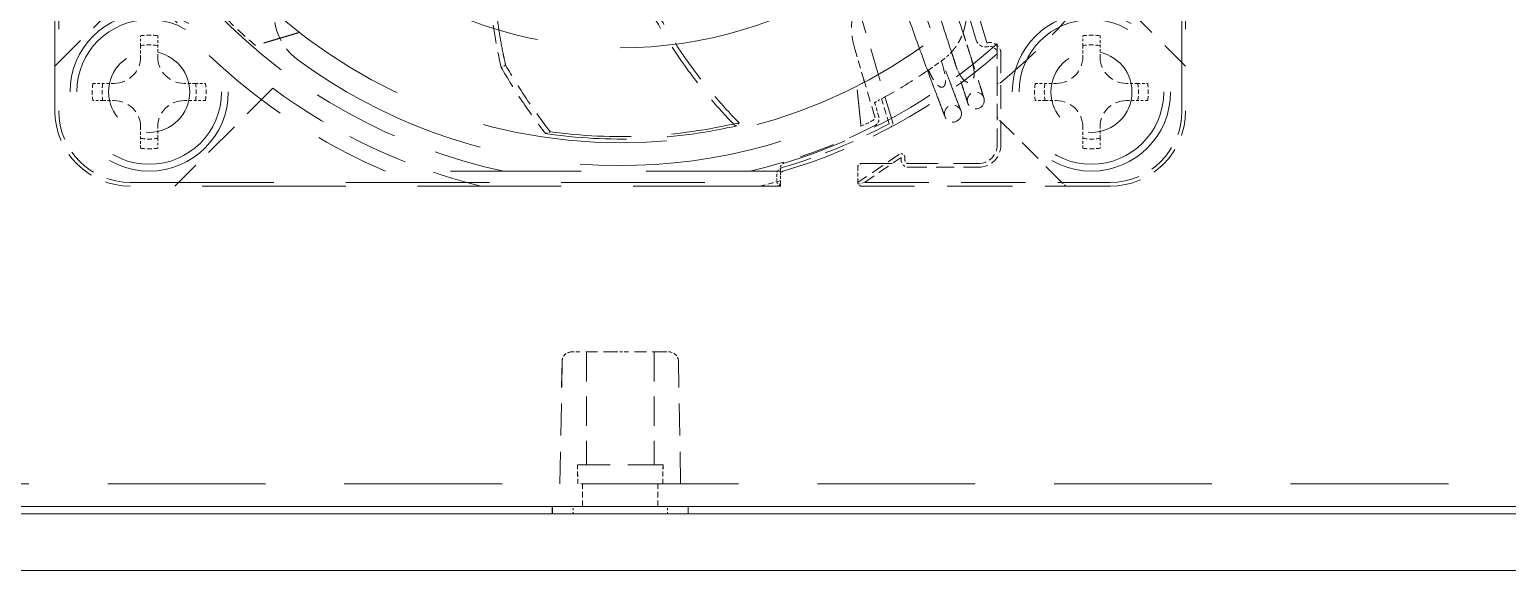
# Model space of a CAD drawing. Header units: millimetres. Extents: x 24 to 1656, y 24 to 1164.
# Drawn here: x 1281.8 to 1360.3, y 409.7 to 438.4 of the extents above; entities that cross this region are included whole.
import ezdxf

# ---------------------------------------------------------------- set-up
doc = ezdxf.new("R2010")
doc.units = ezdxf.units.MM
doc.header["$LTSCALE"] = 4
doc.linetypes.add('HIDDEN', pattern=[9.525, 6.35, -3.175])
doc.layers.add('가는파선_A3', color=7, linetype='HIDDEN', lineweight=13, true_color=0x008000)
doc.layers.add('굵은실선_A3', color=7, linetype='Continuous', lineweight=18)

msp = doc.modelspace()

# ---------------------------------------------------------------- linework, layer by layer
at = {"layer": '가는파선_A3', "ltscale": 0.341207}
for p, q in [((1283.192, 434.066), (1283.192, 486.066)), ((1283.392, 486.066), (1283.392, 434.066)), ((1342.992, 434.066), (1342.992, 486.066)), ((1343.192, 486.066), (1343.192, 434.066))]:
    msp.add_line(p, q, dxfattribs=at)
at = {"layer": '가는파선_A3', "ltscale": 0.106998}
msp.add_line((1332.647, 437.669), (1329.698, 447.604), dxfattribs=at)
at = {"layer": '가는파선_A3', "ltscale": 0.078388}
msp.add_line((1332.082, 437.814), (1329.921, 445.096), dxfattribs=at)
at = {"layer": '가는파선_A3', "ltscale": 0.07591}
for p, q in [((1283.192, 436.43), (1288.393, 441.632)), ((1337.991, 441.632), (1343.192, 436.43)), ((1294.757, 435.268), (1289.556, 430.066))]:
    msp.add_line(p, q, dxfattribs=at)
at = {"layer": '가는파선_A3', "ltscale": 0.069604}
msp.add_line((1325.725, 439.901), (1327.645, 433.435), dxfattribs=at)
at = {"layer": '가는파선_A3', "ltscale": 0.005341}
for p, q in [((1287.734, 437.524), (1287.734, 438.051)), ((1288.649, 438.051), (1288.649, 437.524)), ((1337.734, 437.524), (1337.734, 438.051)), ((1338.649, 438.051), (1338.649, 437.524)), ((1285.208, 435.524), (1285.734, 435.524)), ((1290.65, 435.524), (1291.176, 435.524)), ((1335.208, 435.524), (1335.734, 435.524)), ((1340.65, 435.524), (1341.176, 435.524)), ((1285.734, 434.609), (1285.208, 434.609)), ((1291.176, 434.609), (1290.65, 434.609)), ((1335.734, 434.609), (1335.208, 434.609)), ((1341.176, 434.609), (1340.65, 434.609)), ((1287.734, 432.082), (1287.734, 432.609)), ((1288.649, 432.609), (1288.649, 432.082)), ((1337.734, 432.082), (1337.734, 432.609)), ((1338.649, 432.609), (1338.649, 432.082))]:
    msp.add_line(p, q, dxfattribs=at)
at = {"layer": '가는파선_A3', "ltscale": 7.21195e-05}
msp.add_line((1332.663, 437.672), (1332.647, 437.669), dxfattribs=at)
at = {"layer": '가는파선_A3', "ltscale": 0.006104}
for p, q in [((1287.734, 437.524), (1287.734, 436.924)), ((1288.649, 436.924), (1288.649, 437.524)), ((1337.734, 437.524), (1337.734, 436.924)), ((1338.649, 436.924), (1338.649, 437.524)), ((1286.334, 435.524), (1285.734, 435.524)), ((1290.65, 435.524), (1290.049, 435.524)), ((1336.334, 435.524), (1335.734, 435.524)), ((1340.65, 435.524), (1340.049, 435.524)), ((1285.734, 434.609), (1286.334, 434.609)), ((1290.049, 434.609), (1290.65, 434.609)), ((1335.734, 434.609), (1336.334, 434.609)), ((1340.049, 434.609), (1340.65, 434.609)), ((1287.734, 433.209), (1287.734, 432.609)), ((1288.649, 432.609), (1288.649, 433.209)), ((1337.734, 433.209), (1337.734, 432.609)), ((1338.649, 432.609), (1338.649, 433.209))]:
    msp.add_line(p, q, dxfattribs=at)
at = {"layer": '가는파선_A3', "ltscale": 0.016763}
msp.add_line((1325.631, 437.346), (1326.096, 435.782), dxfattribs=at)
at = {"layer": '가는파선_A3', "ltscale": 0.000264081}
msp.add_line((1332.708, 437.477), (1332.674, 437.469), dxfattribs=at)
at = {"layer": '가는파선_A3', "ltscale": 0.049767}
msp.add_line((1333.392, 432.266), (1333.392, 437.092), dxfattribs=at)
at = {"layer": '가는파선_A3', "ltscale": 0.020936}
msp.add_line((1326.686, 433.792), (1326.107, 435.744), dxfattribs=at)
at = {"layer": '가는파선_A3', "ltscale": 0.034157}
msp.add_line((1333.192, 432.266), (1333.192, 435.582), dxfattribs=at)
at = {"layer": '가는파선_A3', "ltscale": 0.007831}
msp.add_line((1326.902, 433.766), (1326.684, 434.502), dxfattribs=at)
at = {"layer": '가는파선_A3', "ltscale": 0.014194}
msp.add_line((1327.453, 433.378), (1327.059, 434.704), dxfattribs=at)
at = {"layer": '가는파선_A3', "ltscale": 0.003126}
msp.add_line((1326.711, 433.709), (1326.686, 433.792), dxfattribs=at)
at = {"layer": '가는파선_A3', "ltscale": 0.003}
msp.add_line((1319.492, 433.433), (1319.314, 433.257), dxfattribs=at)
at = {"layer": '가는파선_A3', "ltscale": 0.002087}
msp.add_line((1333.392, 433.503), (1333.25, 433.644), dxfattribs=at)
at = {"layer": '가는파선_A3', "ltscale": 0.04719}
msp.add_line((1336.628, 430.266), (1333.392, 433.503), dxfattribs=at)
at = {"layer": '가는파선_A3', "ltscale": 0.027236}
msp.add_line((1327.979, 431.754), (1325.792, 430.266), dxfattribs=at)
at = {"layer": '가는파선_A3', "ltscale": 0.024196}
msp.add_line((1326.148, 430.266), (1328.092, 431.589), dxfattribs=at)
at = {"layer": '가는파선_A3', "ltscale": 0.001162}
for p, q in [((1328.092, 431.589), (1328.092, 431.466)), ((1328.292, 431.466), (1328.292, 431.589))]:
    msp.add_line(p, q, dxfattribs=at)
at = {"layer": '가는파선_A3', "ltscale": 0.272531}
msp.add_line((1321.492, 430.866), (1300.725, 430.866), dxfattribs=at)
at = {"layer": '가는파선_A3', "ltscale": 0.003146}
msp.add_line((1321.692, 430.866), (1321.492, 430.866), dxfattribs=at)
at = {"layer": '가는파선_A3', "ltscale": 0.004036}
msp.add_line((1321.492, 430.667), (1321.492, 430.266), dxfattribs=at)
at = {"layer": '가는파선_A3', "ltscale": 0.003914}
msp.add_line((1321.692, 430.866), (1321.692, 431.09), dxfattribs=at)
at = {"layer": '가는파선_A3', "ltscale": 0.0061}
msp.add_line((1321.692, 430.866), (1321.692, 430.266), dxfattribs=at)
at = {"layer": '가는파선_A3', "ltscale": 0.008167}
msp.add_line((1325.792, 430.266), (1325.792, 431.066), dxfattribs=at)
at = {"layer": '가는파선_A3', "ltscale": 0.063967}
msp.add_line((1325.992, 431.266), (1332.192, 431.266), dxfattribs=at)
at = {"layer": '가는파선_A3', "ltscale": 0.038133}
msp.add_line((1328.492, 431.066), (1332.192, 431.066), dxfattribs=at)
at = {"layer": '가는파선_A3', "ltscale": 0.300087}
for p, q in [((1287.192, 430.266), (1321.492, 430.266)), ((1321.492, 430.066), (1287.192, 430.066))]:
    msp.add_line(p, q, dxfattribs=at)
at = {"layer": '가는파선_A3', "ltscale": 0.003848}
for p, q in [((1321.692, 430.066), (1321.492, 430.266)), ((1336.828, 430.066), (1336.628, 430.266))]:
    msp.add_line(p, q, dxfattribs=at)
at = {"layer": '가는파선_A3', "ltscale": 0.001967}
for q in [(1321.492, 430.066), (1321.692, 430.266)]:
    msp.add_line((1321.692, 430.066), q, dxfattribs=at)
at = {"layer": '가는파선_A3', "ltscale": 0.003465}
msp.add_line((1325.819, 430.165), (1326.148, 430.266), dxfattribs=at)
at = {"layer": '가는파선_A3', "ltscale": 0.1363}
msp.add_line((1339.192, 430.066), (1325.992, 430.066), dxfattribs=at)
at = {"layer": '가는파선_A3', "ltscale": 0.134692}
msp.add_line((1326.148, 430.266), (1339.192, 430.266), dxfattribs=at)
at = {"layer": '가는파선_A3', "ltscale": 0.00531}
for p, q in [((1310.605, 421.266), (1310.853, 421.266)), ((1312.932, 421.266), (1313.432, 421.266)), ((1315.519, 421.266), (1315.771, 421.266))]:
    msp.add_line(p, q, dxfattribs=at)
at = {"layer": '가는파선_A3', "ltscale": 0.024755}
for p, q in [((1312.932, 421.266), (1310.853, 421.266)), ((1315.519, 421.266), (1313.432, 421.266)), ((1315.779, 421.266), (1315.771, 421.266))]:
    msp.add_line(p, q, dxfattribs=at)
at = {"layer": '가는파선_A3', "ltscale": 0.0619}
for p, q in [((1311.39, 421.266), (1311.39, 415.266)), ((1311.392, 421.266), (1311.392, 415.266)), ((1314.99, 421.266), (1314.99, 415.266)), ((1314.992, 421.266), (1314.992, 415.266))]:
    msp.add_line(p, q, dxfattribs=at)
at = {"layer": '가는파선_A3', "ltscale": 0.067171}
for p, q in [((1309.989, 414.266), (1310.103, 420.775)), ((1309.991, 414.266), (1310.105, 420.775)), ((1316.391, 414.266), (1316.277, 420.775)), ((1316.393, 414.266), (1316.279, 420.775))]:
    msp.add_line(p, q, dxfattribs=at)
at = {"layer": '가는파선_A3', "ltscale": 0.000907492}
msp.add_line((1310.921, 415.266), (1310.919, 415.266), dxfattribs=at)
at = {"layer": '가는파선_A3', "ltscale": 0.010235}
for p, q in [((1310.936, 414.266), (1310.919, 415.266)), ((1310.938, 414.266), (1310.921, 415.266)), ((1315.443, 414.266), (1315.461, 415.266)), ((1315.445, 414.266), (1315.463, 415.266))]:
    msp.add_line(p, q, dxfattribs=at)
at = {"layer": '가는파선_A3', "ltscale": 0.073622}
msp.add_line((1315.463, 415.266), (1310.921, 415.266), dxfattribs=at)
at = {"layer": '가는파선_A3', "ltscale": 0.329497}
msp.add_line((1394.792, 414.266), (1231.592, 414.266), dxfattribs=at)
at = {"layer": '가는파선_A3', "ltscale": 0.0123}
for p, q in [((1311.19, 413.066), (1311.19, 414.266)), ((1311.192, 413.066), (1311.192, 414.266)), ((1315.19, 413.066), (1315.19, 414.266)), ((1315.192, 413.066), (1315.192, 414.266))]:
    msp.add_line(p, q, dxfattribs=at)
at = {"layer": '가는파선_A3', "ltscale": 0.004033}
for p, q in [((1310.69, 412.666), (1310.69, 413.066)), ((1310.692, 412.666), (1310.692, 413.066)), ((1315.69, 412.666), (1315.69, 413.066)), ((1315.692, 412.666), (1315.692, 413.066)), ((1316.795, 412.666), (1316.795, 413.066))]:
    msp.add_line(p, q, dxfattribs=at)
at = {"layer": '가는파선_A3', "ltscale": 0.346317}
for centre in [(1288.192, 435.066), (1338.192, 435.066)]:
    msp.add_circle(centre, 4.2, dxfattribs=at)
at = {"layer": '가는파선_A3', "ltscale": 0.316633}
for centre in [(1288.192, 435.066), (1338.192, 435.066)]:
    msp.add_circle(centre, 3.84, dxfattribs=at)
at = {"layer": '가는파선_A3', "ltscale": 0.139492}
for centre in [(1288.192, 435.066), (1338.192, 435.066)]:
    msp.add_circle(centre, 2.15, dxfattribs=at)
at = {"layer": '가는파선_A3', "ltscale": 0.029117}
for centre in [(1332.056, 434.614), (1330.842, 433.916)]:
    msp.add_circle(centre, 0.45, dxfattribs=at)
at = {"layer": '가는파선_A3', "ltscale": 0.191491}
msp.add_arc((1313.192, 460.066), 31.75, 213.42105, 246.88008, dxfattribs=at)
at = {"layer": '가는파선_A3', "ltscale": 0.082489}
msp.add_arc((1328.449, 439.285), 3.125, 339.74556, 126.28526, dxfattribs=at)
at = {"layer": '가는파선_A3', "ltscale": 0.097636}
msp.add_arc((1313.192, 460.066), 31.75, 309.51056, 326.57895, dxfattribs=at)
at = {"layer": '가는파선_A3', "ltscale": 0.348959}
msp.add_arc((1313.192, 460.066), 22.656, 236.37718, 303.62282, dxfattribs=at)
at = {"layer": '가는파선_A3', "ltscale": 0.385675}
msp.add_arc((1313.192, 460.066), 27.7, 224.4088, 315.5912, dxfattribs=at)
at = {"layer": '가는파선_A3', "ltscale": 0.040725}
msp.add_arc((1297.934, 439.285), 3.125, 161.27812, 233.71474, dxfattribs=at)
at = {"layer": '가는파선_A3', "ltscale": 0.038629}
msp.add_arc((1332.181, 442.311), 25.996, 184.94817, 193.20873, dxfattribs=at)
at = {"layer": '가는파선_A3', "ltscale": 0.034641}
msp.add_arc((1329.466, 438.484), 4, 148.37265, 196.53, dxfattribs=at)
at = {"layer": '가는파선_A3', "ltscale": 0.182949}
msp.add_arc((1313.192, 460.066), 29.85, 224.01917, 258.0212, dxfattribs=at)
at = {"layer": '가는파선_A3', "ltscale": 0.021731}
msp.add_arc((1313.192, 460.066), 29.709, 225.25517, 229.32959, dxfattribs=at)
at = {"layer": '가는파선_A3', "ltscale": 0.009391}
for centre, start, end in [((1288.192, 435.066), 81.28526, 98.71474), ((1338.192, 435.066), 81.28526, 98.71474), ((1288.192, 435.066), 171.28526, 188.71474), ((1288.192, 435.066), 351.28526, 8.71474), ((1338.192, 435.066), 171.28526, 188.71474), ((1338.192, 435.066), 351.28526, 8.71474), ((1288.192, 435.066), 261.28526, 278.71474), ((1338.192, 435.066), 261.28526, 278.71474)]:
    msp.add_arc(centre, 3.019, start, end, dxfattribs=at)
at = {"layer": '가는파선_A3', "ltscale": 0.134805}
msp.add_arc((1313.192, 460.066), 30.063, 286.82186, 311.70386, dxfattribs=at)
at = {"layer": '가는파선_A3', "ltscale": 0.007696}
msp.add_arc((1332.561, 437.957), 0.5, 196.53, 282.9866, dxfattribs=at)
at = {"layer": '가는파선_A3', "ltscale": 0.010955}
msp.add_arc((1332.797, 437.092), 0.595, 0, 102.9866, dxfattribs=at)
at = {"layer": '가는파선_A3', "ltscale": 0.022624}
for centre, start, end in [((1286.334, 436.924), 270, 0), ((1290.049, 436.924), 180, 270), ((1336.334, 436.924), 270, 0), ((1340.049, 436.924), 180, 270), ((1286.334, 433.209), 0, 90), ((1290.049, 433.209), 90, 180), ((1336.334, 433.209), 0, 90), ((1340.049, 433.209), 90, 180)]:
    msp.add_arc(centre, 1.4, start, end, dxfattribs=at)
at = {"layer": '가는파선_A3', "ltscale": 0.009408}
for centre, start, end in [((1288.192, 435.066), 79.45662, 100.54338), ((1338.192, 435.066), 79.45662, 100.54338), ((1288.192, 435.066), 169.45662, 190.54338), ((1288.192, 435.066), 349.45662, 10.54338), ((1338.192, 435.066), 169.45662, 190.54338), ((1338.192, 435.066), 349.45662, 10.54338), ((1288.192, 435.066), 259.45662, 280.54338), ((1338.192, 435.066), 259.45662, 280.54338)]:
    msp.add_arc(centre, 2.5, start, end, dxfattribs=at)
at = {"layer": '가는파선_A3', "ltscale": 0.1348}
msp.add_arc((1313.192, 460.066), 30.46, 286.48458, 311.04099, dxfattribs=at)
at = {"layer": '가는파선_A3', "ltscale": 0.006396}
msp.add_arc((1328.449, 439.285), 3.125, 306.28526, 317.81206, dxfattribs=at)
at = {"layer": '가는파선_A3', "ltscale": 0.00493}
msp.add_arc((1332.797, 437.092), 0.395, 32.40614, 102.9866, dxfattribs=at)
at = {"layer": '가는파선_A3', "ltscale": 0.424458}
msp.add_arc((1313.192, 460.066), 28.906, 233.71474, 297.82395, dxfattribs=at)
at = {"layer": '가는파선_A3', "ltscale": 0.030036}
msp.add_arc((1313.192, 460.066), 28.906, 298.66832, 304.44888, dxfattribs=at)
at = {"layer": '가는파선_A3', "ltscale": 0.000862981}
msp.add_arc((1313.192, 460.066), 28.906, 306.10054, 306.28526, dxfattribs=at)
at = {"layer": '가는파선_A3', "ltscale": 0.126759}
msp.add_arc((1313.192, 460.066), 30.9, 233.37382, 256.13757, dxfattribs=at)
at = {"layer": '가는파선_A3', "ltscale": 0.004302}
msp.add_arc((1313.192, 460.066), 28.906, 297.82395, 298.66832, dxfattribs=at)
at = {"layer": '가는파선_A3', "ltscale": 0.064826}
for centre, start, end in [((1287.192, 434.066), 180, 270), ((1339.192, 434.066), 270, 0)]:
    msp.add_arc(centre, 4, start, end, dxfattribs=at)
at = {"layer": '가는파선_A3', "ltscale": 0.06158}
for centre, start, end in [((1287.192, 434.066), 180, 270), ((1339.192, 434.066), 270, 0)]:
    msp.add_arc(centre, 3.8, start, end, dxfattribs=at)
at = {"layer": '가는파선_A3', "ltscale": 0.002087}
msp.add_arc((1333.392, 433.785), 0.2, 180, 225, dxfattribs=at)
at = {"layer": '가는파선_A3', "ltscale": 0.072894}
msp.add_arc((1313.192, 460.066), 30.001, 283.27176, 296.76237, dxfattribs=at)
at = {"layer": '가는파선_A3', "ltscale": 0.063386}
msp.add_arc((1313.192, 460.066), 30.26, 286.48458, 298.11757, dxfattribs=at)
at = {"layer": '가는파선_A3', "ltscale": 0.007059}
msp.add_arc((1313.192, 460.066), 29.709, 295.46142, 296.79751, dxfattribs=at)
at = {"layer": '가는파선_A3', "ltscale": 0.002728}
msp.add_arc((1327.453, 433.378), 0.2, 298.11757, 16.53, dxfattribs=at)
at = {"layer": '가는파선_A3', "ltscale": 0.016132}
msp.add_arc((1332.192, 432.266), 1, 270, 0, dxfattribs=at)
at = {"layer": '가는파선_A3', "ltscale": 0.019378}
msp.add_arc((1332.192, 432.266), 1.2, 270, 0, dxfattribs=at)
at = {"layer": '가는파선_A3', "ltscale": 0.00438}
msp.add_arc((1328.092, 431.589), 0.2, 0, 124.2157, dxfattribs=at)
at = {"layer": '가는파선_A3', "ltscale": 0.006393}
msp.add_arc((1328.492, 431.466), 0.4, 180, 270, dxfattribs=at)
at = {"layer": '가는파선_A3', "ltscale": 0.003146}
for centre, start, end in [((1328.492, 431.466), 180, 270), ((1325.992, 431.066), 90, 180), ((1321.492, 430.266), 270, 0), ((1325.992, 430.266), 180, 270)]:
    msp.add_arc(centre, 0.2, start, end, dxfattribs=at)
at = {"layer": '가는파선_A3', "ltscale": 0.005203}
msp.add_arc((1321.892, 430.667), 0.4, 106.48458, 180, dxfattribs=at)
at = {"layer": '가는파선_A3', "ltscale": 0.002552}
msp.add_arc((1321.892, 430.667), 0.2, 106.48458, 180, dxfattribs=at)
at = {"layer": '가는파선_A3', "ltscale": 0.011628}
msp.add_arc((1313.192, 460.066), 30.9, 283.86243, 285.96684, dxfattribs=at)
at = {"layer": '가는파선_A3', "ltscale": 0.000313318}
msp.add_ellipse((1326.096, 435.782), major_axis=(-0.058, 0.196), ratio=0.000051, start_param=4.516046, end_param=4.712126, dxfattribs=at)
at = {"layer": '가는파선_A3', "ltscale": 0.002856}
msp.add_ellipse((1326.494, 433.735), major_axis=(0.059, -0.2), ratio=0.961075, start_param=0.17237, end_param=1.570812, dxfattribs=at)
at = {"layer": '가는파선_A3', "ltscale": 0.007926}
for centre, start_param, end_param in [((1310.603, 420.766), 0, 1.553343), ((1310.605, 420.766), 0, 1.553343), ((1315.777, 420.766), 4.729842, 6.283185), ((1315.779, 420.766), 4.729842, 6.283185)]:
    msp.add_ellipse(centre, major_axis=(0, 0.5), ratio=0.999994, start_param=start_param, end_param=end_param, dxfattribs=at)
at = {"layer": '가는파선_A3'}
for centre, major_axis, start_param, end_param in [((1311.103, 420.766), (1, -0.009), 3.141549, 3.145081), ((1311.105, 420.766), (1, -0.009), 3.141549, 3.145081), ((1315.277, 420.766), (-1, -0.009), 3.138104, 3.141636), ((1315.279, 420.766), (-1, -0.009), 3.138104, 3.141636)]:
    msp.add_ellipse(centre, major_axis=major_axis, ratio=0.005007, start_param=start_param, end_param=end_param, dxfattribs=at)
at = {"layer": '가는파선_A3', "ltscale": 0.301343}
msp.add_open_spline([(1330.422, 433.754), (1330.421, 433.757), (1330.421, 433.757), (1330.416, 433.769), (1330.413, 433.779), (1330.395, 433.825), (1330.373, 433.88), (1330.307, 434.052), (1330.261, 434.173), (1330.164, 434.426), (1330.12, 434.543), (1329.965, 434.952), (1329.839, 435.285), (1329.516, 436.15), (1329.311, 436.705), (1328.802, 438.103), (1328.499, 438.954), (1327.445, 442.046), (1326.917, 444.39), (1325.842, 447.865), (1325.412, 449.045), (1324.518, 450.813), (1324.137, 451.449), (1323.33, 452.488), (1322.923, 452.917), (1322.461, 453.27)], degree=3, knots=[0, 0, 0, 0, 0.029333, 0.029333, 0.058493, 0.058493, 0.128155, 0.128155, 0.199744, 0.199744, 0.248983, 0.248983, 0.359832, 0.359832, 0.53437, 0.53437, 0.806242, 0.806242, 1.523777, 1.523777, 1.897775, 1.897775, 2.118176, 2.118176, 2.292571, 2.292571, 2.292571, 2.292571], dxfattribs=at)
at = {"layer": '가는파선_A3', "ltscale": 0.190331}
msp.add_open_spline([(1325.943, 449.964), (1326.456, 448.84), (1326.859, 447.665), (1327.985, 443.862), (1328.65, 441.223), (1329.736, 438.167), (1329.915, 437.673), (1330.22, 436.842), (1330.345, 436.503), (1330.593, 435.838), (1330.717, 435.507), (1330.889, 435.053), (1330.945, 434.905), (1331.062, 434.598), (1331.118, 434.451), (1331.196, 434.25), (1331.221, 434.184), (1331.246, 434.12), (1331.252, 434.104), (1331.26, 434.084), (1331.26, 434.084), (1331.261, 434.079)], degree=3, knots=[0.504667, 0.504667, 0.504667, 0.504667, 0.87519, 0.87519, 1.694912, 1.694912, 1.852401, 1.852401, 1.960488, 1.960488, 2.06898, 2.06898, 2.126018, 2.126018, 2.202828, 2.202828, 2.270932, 2.270932, 2.307925, 2.307925, 2.345314, 2.345314, 2.345314, 2.345314], dxfattribs=at)
at = {"layer": '가는파선_A3', "ltscale": 0.136892}
msp.add_open_spline([(1330.765, 437.186), (1330.552, 437.846), (1330.336, 438.509), (1329.741, 440.306), (1329.361, 441.434), (1328.261, 444.503), (1327.72, 446.509), (1326.92, 448.884), (1326.772, 449.303), (1326.613, 449.716)], degree=3, knots=[0, 0, 0, 0, 0.208318, 0.208318, 0.572739, 0.572739, 1.192115, 1.192115, 1.324901, 1.324901, 1.324901, 1.324901], dxfattribs=at)
at = {"layer": '가는파선_A3', "ltscale": 0.128561}
msp.add_open_spline([(1307.304, 448.814), (1307.195, 448.402), (1307.096, 447.987), (1307.008, 447.569), (1306.988, 447.474), (1306.968, 447.378), (1306.949, 447.282), (1306.885, 446.959), (1306.827, 446.635), (1306.775, 446.31), (1306.708, 445.891), (1306.651, 445.471), (1306.605, 445.049), (1306.599, 444.995), (1306.593, 444.94), (1306.588, 444.886), (1306.544, 444.462), (1306.511, 444.038), (1306.489, 443.613), (1306.472, 443.297), (1306.461, 442.98), (1306.456, 442.663), (1306.449, 442.258), (1306.452, 441.852), (1306.465, 441.446), (1306.472, 441.239), (1306.481, 441.032), (1306.492, 440.826), (1306.505, 440.6), (1306.52, 440.374), (1306.539, 440.148), (1306.554, 439.966), (1306.571, 439.785), (1306.589, 439.603), (1306.631, 439.203), (1306.682, 438.803), (1306.742, 438.405), (1306.801, 438.018), (1306.868, 437.631), (1306.945, 437.247), (1306.969, 437.124), (1306.995, 437.001), (1307.021, 436.878), (1307.049, 436.747), (1307.078, 436.616), (1307.108, 436.486)], degree=3, knots=[0, 0, 0, 0, 0.102801, 0.102801, 0.102801, 0.126379, 0.126379, 0.126379, 0.205728, 0.205728, 0.205728, 0.307942, 0.307942, 0.307942, 0.321123, 0.321123, 0.321123, 0.423691, 0.423691, 0.423691, 0.5, 0.5, 0.5, 0.597791, 0.597791, 0.597791, 0.647652, 0.647652, 0.647652, 0.702196, 0.702196, 0.702196, 0.746152, 0.746152, 0.746152, 0.843098, 0.843098, 0.843098, 0.937528, 0.937528, 0.937528, 0.967779, 0.967779, 0.967779, 1, 1, 1, 1], dxfattribs=at)
at = {"layer": '가는파선_A3', "ltscale": 0.121816}
msp.add_open_spline([(1327.704, 449.357), (1328.303, 447.667), (1328.735, 445.921), (1329.664, 443.216), (1330.037, 442.218), (1330.718, 440.224), (1331.05, 439.219), (1331.381, 438.203)], degree=3, knots=[0.717446, 0.717446, 0.717446, 0.717446, 1.255547, 1.255547, 1.575617, 1.575617, 1.896635, 1.896635, 1.896635, 1.896635], dxfattribs=at)
at = {"layer": '가는파선_A3', "ltscale": 0.091686}
msp.add_open_spline([(1314.244, 440.497), (1314.359, 440.252), (1314.479, 440.008), (1315.223, 438.548), (1315.939, 437.382), (1317.136, 435.736), (1317.55, 435.212), (1318.408, 434.205), (1318.853, 433.722), (1319.314, 433.257)], degree=3, knots=[-0.8879051, -0.8879051, -0.8879051, -0.8879051, -0.806714, -0.806714, -0.3970215, -0.3970215, -0.1966678, -0.1966678, 0, 0, 0, 0], dxfattribs=at)
at = {"layer": '가는파선_A3', "ltscale": 0.092062}
msp.add_open_spline([(1314.433, 440.723), (1314.568, 440.43), (1314.71, 440.138), (1315.164, 439.246), (1315.495, 438.655), (1316.111, 437.65), (1316.386, 437.23), (1317.098, 436.207), (1317.549, 435.617), (1318.49, 434.489), (1318.98, 433.95), (1319.492, 433.433)], degree=3, knots=[-0.8904975, -0.8904975, -0.8904975, -0.8904975, -0.7936701, -0.7936701, -0.591074, -0.591074, -0.440749, -0.440749, -0.2181926, -0.2181926, 0, 0, 0, 0], dxfattribs=at)
at = {"layer": '가는파선_A3', "ltscale": 0.077434}
msp.add_rational_spline([(1296.157, 438.224), (1295.034, 437.891), (1293.831, 437.533)], [1.0003206302, 1.00125983531, 1.0004092696], degree=2, dxfattribs=at)
at = {"layer": '가는파선_A3', "ltscale": 0.015918}
msp.add_open_spline([(1330.765, 437.186), (1330.765, 437.186), (1330.771, 437.193), (1330.797, 437.222), (1330.817, 437.245), (1330.872, 437.31), (1330.907, 437.354), (1330.991, 437.465), (1331.038, 437.533), (1331.132, 437.679), (1331.178, 437.758), (1331.259, 437.914), (1331.294, 437.988), (1331.333, 438.081), (1331.346, 438.111), (1331.363, 438.154), (1331.369, 438.171), (1331.374, 438.182)], degree=3, knots=[-0.142493, -0.142493, -0.142493, -0.142493, -0.1288684, -0.1288684, -0.1138948, -0.1138948, -0.095518, -0.095518, -0.0730853, -0.0730853, -0.0489765, -0.0489765, -0.0236358, -0.0236358, -0.0102542, -0.0102542, -0.000001, -0.000001, -0.000001, -0.000001], dxfattribs=at)
at = {"layer": '가는파선_A3', "ltscale": 0.00107}
msp.add_open_spline([(1331.374, 438.182), (1331.376, 438.189), (1331.378, 438.194), (1331.381, 438.201), (1331.381, 438.203), (1331.381, 438.203)], degree=3, knots=[-0.01149857, -0.01149857, -0.01149857, -0.01149857, -0.00565953, -0.00565953, -0.00015152, -0.00015152, -0.00015152, -0.00015152], dxfattribs=at)
at = {"layer": '가는파선_A3', "ltscale": 0.017312}
msp.add_open_spline([(1331.381, 438.203), (1331.404, 438.133), (1331.428, 438.06), (1331.47, 437.929), (1331.494, 437.854), (1331.538, 437.721), (1331.581, 437.587), (1331.643, 437.396), (1331.685, 437.264), (1331.766, 437.007), (1331.82, 436.833), (1331.869, 436.649), (1331.876, 436.622), (1331.883, 436.595)], degree=3, knots=[0.000001, 0.000001, 0.000001, 0.000001, 0.0220292, 0.0220292, 0.0423245, 0.0423245, 0.0691229, 0.0691229, 0.0982059, 0.0982059, 0.1359533, 0.1359533, 0.1425772, 0.1425772, 0.1425772, 0.1425772], dxfattribs=at)
at = {"layer": '가는파선_A3', "ltscale": 0.031671}
msp.add_rational_spline([(1333.192, 437.622), (1333.192, 436.627), (1333.192, 435.582)], [1.04719205907, 1.03188765421, 1.01569412879], degree=2, dxfattribs=at)
at = {"layer": '가는파선_A3', "ltscale": 0.032094}
msp.add_open_spline([(1331.883, 436.595), (1331.941, 436.363), (1331.982, 436.129), (1331.956, 435.87), (1331.943, 435.805), (1331.903, 435.71), (1331.882, 435.676), (1331.836, 435.624), (1331.813, 435.606), (1331.761, 435.579), (1331.734, 435.571), (1331.671, 435.565), (1331.636, 435.57), (1331.56, 435.594), (1331.514, 435.619), (1331.399, 435.711), (1331.342, 435.782), (1331.165, 436.044), (1331.06, 436.307), (1330.919, 436.715), (1330.882, 436.825), (1330.822, 437.011), (1330.787, 437.117), (1330.765, 437.186)], degree=3, knots=[0.000001, 0.000001, 0.000001, 0.000001, 0.0716121, 0.0716121, 0.0949869, 0.0949869, 0.1093987, 0.1093987, 0.1203391, 0.1203391, 0.1310323, 0.1310323, 0.143676, 0.143676, 0.1604609, 0.1604609, 0.1840228, 0.1840228, 0.2467033, 0.2467033, 0.2678166, 0.2678166, 0.285682, 0.285682, 0.285682, 0.285682], dxfattribs=at)
at = {"layer": '가는파선_A3', "ltscale": 0.047856}
msp.add_open_spline([(1331.626, 434.48), (1331.626, 434.48), (1331.626, 434.48), (1331.624, 434.486), (1331.616, 434.513), (1331.58, 434.628), (1331.557, 434.701), (1331.492, 434.907), (1331.449, 435.045), (1331.364, 435.312), (1331.328, 435.425), (1331.226, 435.747), (1331.155, 435.971), (1330.982, 436.512), (1330.877, 436.839), (1330.772, 437.164)], degree=3, knots=[0, 0, 0, 0, 0.0100497, 0.0100497, 0.1002003, 0.1002003, 0.1697693, 0.1697693, 0.2410617, 0.2410617, 0.2855469, 0.2855469, 0.3602815, 0.3602815, 0.4628893, 0.4628893, 0.4628893, 0.4628893], dxfattribs=at)
at = {"layer": '가는파선_A3', "ltscale": 0.047919}
msp.add_open_spline([(1331.628, 437.44), (1331.733, 437.115), (1331.838, 436.788), (1332.012, 436.246), (1332.083, 436.021), (1332.186, 435.697), (1332.223, 435.583), (1332.307, 435.315), (1332.351, 435.176), (1332.416, 434.969), (1332.439, 434.896), (1332.465, 434.814), (1332.472, 434.791), (1332.483, 434.756), (1332.483, 434.757), (1332.485, 434.748)], degree=3, knots=[0, 0, 0, 0, 0.1026143, 0.1026143, 0.1777773, 0.1777773, 0.2224725, 0.2224725, 0.293942, 0.293942, 0.3636363, 0.3636363, 0.4085574, 0.4085574, 0.4636208, 0.4636208, 0.4636208, 0.4636208], dxfattribs=at)
at = {"layer": '가는파선_A3', "ltscale": 0.003303}
msp.add_open_spline([(1333.192, 437.092), (1333.192, 437.092), (1333.192, 437.094), (1333.192, 437.101), (1333.192, 437.106), (1333.191, 437.125), (1333.189, 437.143), (1333.181, 437.186), (1333.175, 437.209), (1333.158, 437.254), (1333.148, 437.276), (1333.133, 437.299), (1333.132, 437.302), (1333.13, 437.304)], degree=3, knots=[-0.12689035, -0.12689035, -0.12689035, -0.12689035, -0.12291019, -0.12291019, -0.11884002, -0.11884002, -0.11056428, -0.11056428, -0.1025646, -0.1025646, -0.09551543, -0.09551543, -0.09467342, -0.09467342, -0.09467342, -0.09467342], dxfattribs=at)
at = {"layer": '가는파선_A3', "ltscale": 0.003054}
msp.add_open_spline([(1307.108, 436.486), (1307.069, 436.467), (1307.03, 436.448), (1306.952, 436.409), (1306.912, 436.39), (1306.873, 436.371)], degree=3, knots=[0.00003382, 0.00003382, 0.00003382, 0.00003382, 0.01529018, 0.01529018, 0.03056016, 0.03056016, 0.03056016, 0.03056016], dxfattribs=at)
at = {"layer": '가는파선_A3', "ltscale": 0.047195}
msp.add_open_spline([(1306.873, 436.371), (1307.216, 435.771), (1307.583, 435.178), (1307.974, 434.593), (1308.367, 434.004), (1308.784, 433.424), (1309.224, 432.854)], degree=3, knots=[0, 0, 0, 0, 0.2280885, 0.2280885, 0.2280885, 0.4577757, 0.4577757, 0.4577757, 0.4577757], dxfattribs=at)
at = {"layer": '가는파선_A3', "ltscale": 0.047498}
msp.add_open_spline([(1309.475, 432.951), (1309.032, 433.523), (1308.612, 434.105), (1308.216, 434.697), (1307.822, 435.285), (1307.453, 435.882), (1307.108, 436.486)], degree=3, knots=[-0.4606534, -0.4606534, -0.4606534, -0.4606534, -0.2296448, -0.2296448, -0.2296448, 0, 0, 0, 0], dxfattribs=at)
at = {"layer": '가는파선_A3', "ltscale": 0.028003}
msp.add_open_spline([(1330.224, 436.711), (1330.337, 436.362), (1330.422, 436.051), (1330.453, 435.717), (1330.455, 435.62), (1330.432, 435.494), (1330.42, 435.453), (1330.389, 435.393), (1330.373, 435.37), (1330.336, 435.339), (1330.319, 435.329), (1330.28, 435.316), (1330.26, 435.314), (1330.214, 435.317), (1330.188, 435.324), (1330.122, 435.352), (1330.083, 435.379), (1329.97, 435.477), (1329.899, 435.57), (1329.784, 435.745), (1329.73, 435.842), (1329.633, 436.032), (1329.586, 436.132), (1329.543, 436.229)], degree=3, knots=[0.000001, 0.000001, 0.000001, 0.000001, 0.1100647, 0.1100647, 0.1489023, 0.1489023, 0.1670835, 0.1670835, 0.1792889, 0.1792889, 0.1884833, 0.1884833, 0.1975219, 0.1975219, 0.2091984, 0.2091984, 0.2293691, 0.2293691, 0.2755537, 0.2755537, 0.322533, 0.322533, 0.3702069, 0.3702069, 0.3702069, 0.3702069], dxfattribs=at)
at = {"layer": '가는파선_A3', "ltscale": 0.010471}
msp.add_open_spline([(1329.543, 436.229), (1329.568, 436.246), (1329.601, 436.269), (1329.641, 436.297), (1329.681, 436.325), (1329.728, 436.357), (1329.778, 436.392), (1329.826, 436.426), (1329.876, 436.461), (1329.926, 436.496), (1329.972, 436.529), (1330.018, 436.562), (1330.06, 436.592), (1330.099, 436.62), (1330.134, 436.646), (1330.164, 436.667), (1330.188, 436.685), (1330.208, 436.699), (1330.224, 436.711)], degree=3, knots=[0, 0, 0, 0, 0.0187367, 0.0187367, 0.0187367, 0.0377394, 0.0377394, 0.0377394, 0.0560707, 0.0560707, 0.0560707, 0.0733826, 0.0733826, 0.0733826, 0.0895009, 0.0895009, 0.0895009, 0.1025553, 0.1025553, 0.1025553, 0.1025553], dxfattribs=at)
at = {"layer": '가는파선_A3', "ltscale": 0.076533}
msp.add_rational_spline([(1325.964, 433.243), (1325.85, 434.346), (1325.745, 435.374)], [1.00032215902, 1.00098146078, 1.00024688153], degree=2, dxfattribs=at)
at = {"layer": '가는파선_A3', "ltscale": 0.003446}
msp.add_open_spline([(1326.107, 435.744), (1326.109, 435.738), (1326.11, 435.733), (1326.115, 435.707), (1326.116, 435.687), (1326.112, 435.643), (1326.105, 435.62), (1326.086, 435.58), (1326.073, 435.563), (1326.045, 435.533), (1326.028, 435.52), (1326.009, 435.51), (1326.008, 435.51), (1326.008, 435.51)], degree=3, knots=[0.04788295, 0.04788295, 0.04788295, 0.04788295, 0.05005204, 0.05005204, 0.05802846, 0.05802846, 0.06868771, 0.06868771, 0.07893556, 0.07893556, 0.08968534, 0.08968534, 0.09003243, 0.09003243, 0.09003243, 0.09003243], dxfattribs=at)
at = {"layer": '가는파선_A3', "ltscale": 0.003533}
msp.add_open_spline([(1333.192, 435.582), (1333.192, 435.581), (1333.192, 435.58), (1333.192, 435.558), (1333.197, 435.539), (1333.213, 435.521), (1333.219, 435.516), (1333.234, 435.508), (1333.243, 435.506), (1333.262, 435.506), (1333.272, 435.507), (1333.295, 435.513), (1333.307, 435.517), (1333.343, 435.534), (1333.368, 435.551), (1333.392, 435.571)], degree=3, knots=[-0.08759258, -0.08759258, -0.08759258, -0.08759258, -0.08719995, -0.08719995, -0.07816857, -0.07816857, -0.07426538, -0.07426538, -0.0703622, -0.0703622, -0.0665318, -0.0665318, -0.06270139, -0.06270139, -0.05390659, -0.05390659, -0.05390659, -0.05390659], dxfattribs=at)
at = {"layer": '가는파선_A3', "ltscale": 0.005813}
msp.add_open_spline([(1326.701, 433.279), (1326.787, 433.322), (1326.854, 433.397), (1326.926, 433.575), (1326.93, 433.674), (1326.902, 433.766)], degree=3, knots=[0.0003895919, 0.0003895919, 0.0003895919, 0.0003895919, 0.0006743816, 0.0006743816, 0.0009591714, 0.0009591714, 0.0009591714, 0.0009591714], dxfattribs=at)
at = {"layer": '가는파선_A3', "ltscale": 0.170054}
msp.add_open_spline([(1309.224, 432.854), (1310.902, 432.61), (1312.599, 432.52), (1315.147, 432.623), (1315.987, 432.696), (1317.66, 432.919), (1318.493, 433.069), (1319.314, 433.257)], degree=3, knots=[0.000005, 0.000005, 0.000005, 0.000005, 0.823988, 0.823988, 1.234515, 1.234515, 1.647972, 1.647972, 1.647972, 1.647972], dxfattribs=at)
at = {"layer": '가는파선_A3', "ltscale": 0.003022}
msp.add_open_spline([(1309.224, 432.854), (1309.308, 432.887), (1309.391, 432.919), (1309.475, 432.951)], degree=3, dxfattribs=at)
at = {"layer": '가는파선_A3', "ltscale": 0.169382}
msp.add_open_spline([(1309.475, 432.951), (1311.138, 432.724), (1312.818, 432.649), (1316.189, 432.81), (1317.857, 433.046), (1319.492, 433.433)], degree=3, knots=[0.000005, 0.000005, 0.000005, 0.000005, 0.818078, 0.818078, 1.636149, 1.636149, 1.636149, 1.636149], dxfattribs=at)
at = {"layer": '가는파선_A3', "ltscale": 0.003769}
msp.add_open_spline([(1321.692, 431.09), (1321.692, 431.1), (1321.693, 431.111), (1321.702, 431.142), (1321.714, 431.163), (1321.741, 431.199), (1321.759, 431.217), (1321.803, 431.25), (1321.828, 431.265), (1321.866, 431.282), (1321.879, 431.286), (1321.892, 431.29)], degree=3, knots=[0.07302033, 0.07302033, 0.07302033, 0.07302033, 0.07806148, 0.07806148, 0.08750078, 0.08750078, 0.09613031, 0.09613031, 0.10475984, 0.10475984, 0.10874734, 0.10874734, 0.10874734, 0.10874734], dxfattribs=at)
at = {"layer": '굵은실선_A3'}
for p, q in [((1230.392, 413.066), (1395.992, 413.066)), ((1240.09, 412.666), (1386.089, 412.666)), ((1309.584, 412.666), (1309.584, 413.066)), ((1309.587, 412.666), (1309.587, 413.066)), ((1316.797, 412.666), (1316.797, 413.066)), ((1240.09, 409.666), (1386.089, 409.666))]:
    msp.add_line(p, q, dxfattribs=at)

doc.saveas('drawing.dxf')
